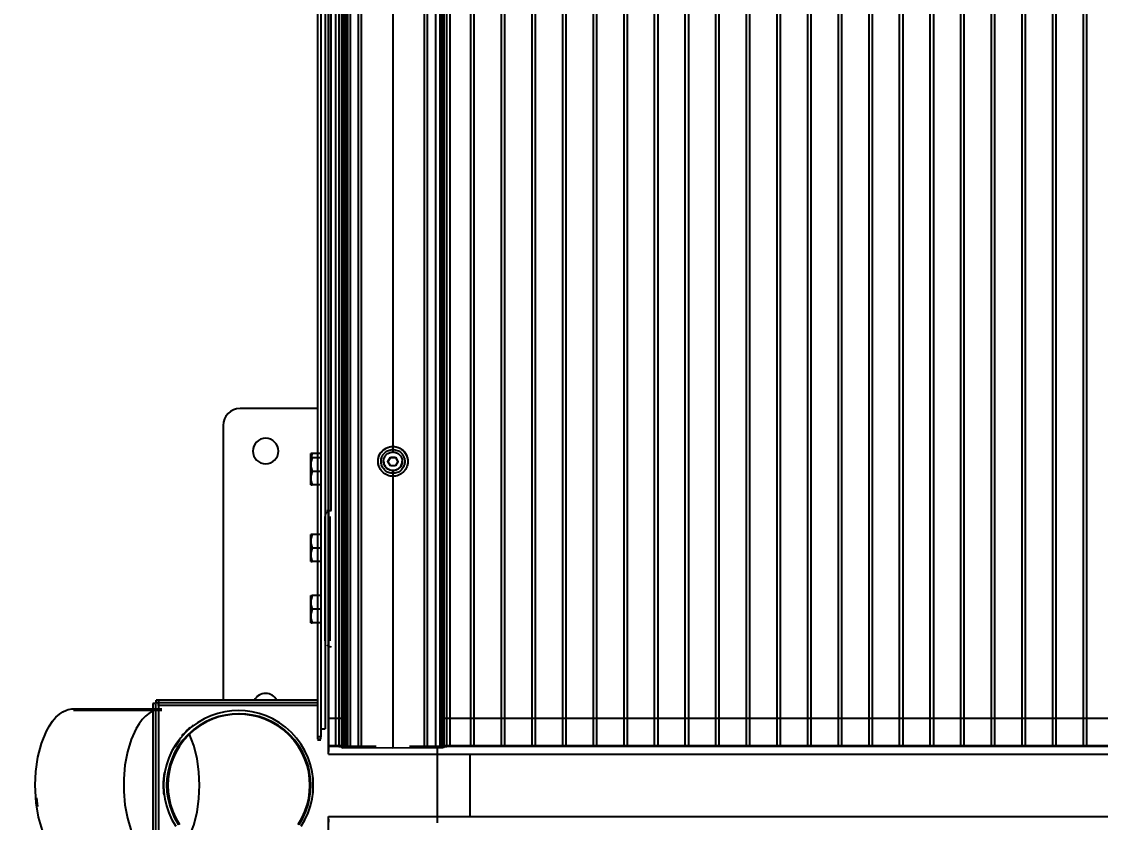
# Model space of a CAD drawing. Header units: millimetres. Extents: x 4625 to 14334, y 16216 to 31562.
# Drawn here: x 5780 to 6414, y 28708 to 29179 of the extents above; entities that cross this region are included whole.
import ezdxf

# ---------------------------------------------------------------- set-up
doc = ezdxf.new("R2010")
doc.units = ezdxf.units.MM
doc.header["$LTSCALE"] = 3
doc.layers.add('Default', color=7, linetype='Continuous')
doc.styles.get("Standard").update_dxf_attribs({"font": 'arial.ttf'})
doc.dimstyles.new('MATEUSZ', dxfattribs={"dimtxt": 35, "dimasz": 16, "dimexe": 0.18, "dimexo": 0.0625, "dimgap": 0.09, "dimtad": 0, "dimdec": 0, "dimdsep": 46, "dimtxsty": 'Standard', "dimblk": 'DOT', "dimcen": 0.09, "dimse1": 1, "dimse2": 1, "dimadec": 0, "dimazin": 0, "dimtfac": 1, "dimtdec": 0, "dimtofl": 0, "dimtmove": 0, "dimatfit": 3, "dimfxl": 1, "dimtolj": 1, "dimtzin": 0, "dimlwd": 9, "dimlwe": 9, "dimarcsym": 0})

# ---------------------------------------------------------------- blocks, each defined once
blk = doc.blocks.new('_Dot')
at = {"color": 0, "linetype": 'ByBlock', "lineweight": -2}
blk.add_line((-0.5, 0), (-1, 0), dxfattribs=at)
at = {"color": 0, "linetype": 'ByBlock', "const_width": 0.5}
blk.add_lwpolyline([(-0.25, 0, 1), (0.25, 0, 1)], format="xyb", close=True, dxfattribs=at)
blk = doc.blocks.new('*D31')
at = {"color": 0, "lineweight": 9, "transparency": 16777216}
for p, q in [((5803.89, 26303.39), (9576.19, 26303.39)), ((13713.73, 26303.39), (9941.43, 26303.39))]:
    blk.add_line(p, q, dxfattribs=at)
at = {"layer": 'Defpoints', "color": 0, "transparency": 16777216}
for p in [(5787.89, 28729.99), (13729.73, 28729.99), (13729.73, 26303.39)]:
    blk.add_point(p, dxfattribs=at)
at = {"color": 0, "lineweight": 9, "transparency": 16777216, "xscale": 16, "yscale": 16, "zscale": 16, "rotation": 180}
blk.add_blockref('_Dot', (5787.89, 26303.39), dxfattribs=at)
at = {"color": 0, "lineweight": 9, "transparency": 16777216, "xscale": 16, "yscale": 16, "zscale": 16}
blk.add_blockref('_Dot', (13729.73, 26303.39), dxfattribs=at)
at = {"color": 0, "transparency": 16777216, "insert": (9758.81, 26303.39), "char_height": 123, "attachment_point": 5}
blk.add_mtext('\\A1;7942', dxfattribs=at)

msp = doc.modelspace()

# ---------------------------------------------------------------- linework, layer by layer
at = {"layer": 'Default'}
for p, q in [((5960.31, 28753.18), (5960.31, 30572.74)), ((5960.31, 30572.6), (5960.31, 28753.04)), ((5964.31, 30572.74), (5964.31, 28753.18)), ((5964.64, 28753.04), (5964.64, 30572.6)), ((5966.64, 28752.59), (5966.64, 30572.14)), ((5968.14, 28752.16), (5968.14, 30571.71)), ((5968.26, 28752.45), (5968.26, 30572)), ((5968.95, 28752.09), (5968.95, 30571.64)), ((5969.89, 28752.45), (5969.89, 30572)), ((5969.89, 28752.25), (5969.89, 30571.8)), ((5970.39, 28752.48), (5970.39, 30572.04)), ((5970.64, 28752.45), (5970.64, 30572)), ((5971.64, 28752.45), (5971.64, 30572)), ((5973.14, 28752.34), (5973.14, 30571.9)), ((5977.89, 28752.17), (5977.89, 30571.72)), ((5979.64, 28752.17), (5979.64, 30571.73)), ((6016.64, 28752.17), (6016.64, 30571.73)), ((6018.39, 28752.17), (6018.39, 30571.72)), ((6023.14, 30571.9), (6023.14, 28752.34)), ((6025.64, 30572), (6025.64, 28752.45)), ((6026.39, 28752.45), (6026.39, 30572)), ((6026.39, 28752.25), (6026.39, 30571.8)), ((6027.33, 28752.09), (6027.33, 30571.64)), ((6028.03, 30572), (6028.03, 28752.45)), ((6028.14, 28752.16), (6028.14, 30571.71)), ((6029.64, 30572.14), (6029.64, 28752.59)), ((6031.64, 30572.6), (6031.64, 28753.04)), ((6043.97, 28753.18), (6043.97, 30572.74)), ((6045.97, 28753.18), (6045.97, 30572.74)), ((6061.97, 28753.18), (6061.97, 30572.74)), ((6063.97, 28753.18), (6063.97, 30572.74)), ((6079.97, 28753.18), (6079.97, 30572.74)), ((6081.97, 28753.18), (6081.97, 30572.74)), ((6097.97, 28753.18), (6097.97, 30572.74)), ((6099.97, 28753.18), (6099.97, 30572.74)), ((6115.97, 28753.18), (6115.97, 30572.74)), ((6117.97, 28753.18), (6117.97, 30572.74)), ((6133.97, 28753.18), (6133.97, 30572.74)), ((6135.97, 28753.18), (6135.97, 30572.74)), ((6151.97, 28753.18), (6151.97, 30572.74)), ((6153.97, 28753.18), (6153.97, 30572.74)), ((6169.97, 28753.18), (6169.97, 30572.74)), ((6171.97, 28753.18), (6171.97, 30572.74)), ((6187.97, 28753.18), (6187.97, 30572.74)), ((6189.97, 28753.18), (6189.97, 30572.74)), ((6205.97, 28753.18), (6205.97, 30572.74)), ((6207.97, 28753.18), (6207.97, 30572.74)), ((6223.97, 28753.18), (6223.97, 30572.74)), ((6225.97, 28753.18), (6225.97, 30572.74)), ((6241.97, 28753.18), (6241.97, 30572.74)), ((6243.97, 28753.18), (6243.97, 30572.74)), ((6259.97, 28753.18), (6259.97, 30572.74)), ((6261.97, 28753.18), (6261.97, 30572.74)), ((6277.97, 28753.18), (6277.97, 30572.74)), ((6279.97, 28753.18), (6279.97, 30572.74)), ((6295.97, 28753.18), (6295.97, 30572.74)), ((6297.97, 28753.18), (6297.97, 30572.74)), ((6313.97, 28753.18), (6313.97, 30572.74)), ((6315.97, 28753.18), (6315.97, 30572.74)), ((6331.97, 28753.18), (6331.97, 30572.74)), ((6333.97, 28753.18), (6333.97, 30572.74)), ((6349.97, 28753.18), (6349.97, 30572.74)), ((6351.97, 28753.18), (6351.97, 30572.74)), ((6367.97, 28753.18), (6367.97, 30572.74)), ((6369.97, 28753.18), (6369.97, 30572.74)), ((6385.97, 28753.18), (6385.97, 30572.74)), ((6387.97, 28753.18), (6387.97, 30572.74)), ((6403.97, 28753.18), (6403.97, 30572.74)), ((6405.97, 28753.18), (6405.97, 30572.74)), ((5953.81, 30565.02), (5953.81, 28758.43)), ((5955.81, 30565.02), (5955.81, 28758.43)), ((5958.31, 30547.66), (5958.31, 28763.27)), ((5961.81, 28891.49), (5961.81, 30451.49)), ((5998.14, 29252.92), (5998.14, 28925.96)), ((5953.81, 28951.49), (5908.31, 28951.49)), ((5898.31, 28941.49), (5898.31, 28779.99)), ((5956.31, 28925.09), (5950.62, 28925.09)), ((5956.31, 28922.58), (5950.62, 28922.58)), ((5995.25, 28920.39), (5996.7, 28922.89)), ((5996.7, 28922.89), (5999.58, 28922.89)), ((5999.58, 28922.89), (6001.03, 28920.39)), ((5956.31, 28914.58), (5950.62, 28914.58)), ((5996.7, 28917.9), (5995.25, 28920.39)), ((5999.58, 28917.9), (5996.7, 28917.9)), ((5998.14, 28914.99), (5998.14, 28751.89)), ((6001.03, 28920.39), (5999.58, 28917.9)), ((5956.31, 28906.58), (5950.62, 28906.58)), ((5958.31, 28814.99), (5958.31, 28887.99)), ((5961.31, 28814.99), (5961.31, 28887.99)), ((5956.31, 28877.49), (5950.62, 28877.49)), ((5956.31, 28869.49), (5950.62, 28869.49)), ((5956.31, 28861.49), (5950.62, 28861.49)), ((5956.31, 28841.49), (5950.62, 28841.49)), ((5956.31, 28833.49), (5950.62, 28833.49)), ((5956.31, 28825.49), (5950.62, 28825.49)), ((5810.39, 28774.99), (5862.35, 28774.99)), ((5857.09, 28778.14), (5857.09, 28681.85)), ((5858.59, 28778.14), (5857.09, 28778.14)), ((5858.59, 28778.14), (5858.59, 28681.85)), ((5858.94, 28778.49), (5858.94, 28779.99)), ((5953.81, 28779.99), (5858.94, 28779.99)), ((5953.81, 28778.49), (5858.94, 28778.49)), ((5953.81, 28776.99), (5860.35, 28776.99)), ((5860.35, 28776.99), (5860.35, 28682.99)), ((5810.39, 28774.19), (5862.35, 28774.19)), ((5960.31, 28748.39), (5960.31, 28769.34)), ((5960.31, 28769.34), (5960.31, 28765.61)), ((5968.95, 28769.34), (5960.31, 28769.34)), ((6804.61, 28769.34), (6027.33, 28769.34)), ((5960.31, 28765.61), (5960.31, 28753.04)), ((5955.81, 28758.43), (5953.81, 28758.43)), ((5953.81, 28757.06), (5955.81, 28757.06)), ((5955.81, 28756.57), (5953.81, 28756.57)), ((5960.31, 28753.2), (5960.31, 28751.9)), ((5968.95, 28753.2), (5960.31, 28753.2)), ((5960.31, 28753.04), (5988.31, 28753.04)), ((5960.31, 28751.74), (5960.31, 28749.85)), ((5966.64, 28752.59), (5964.64, 28753.04)), ((5968.26, 28752.45), (5966.64, 28752.59)), ((5968.14, 28752.52), (5968.14, 28752.16)), ((5969.89, 28752.25), (5969.89, 28752.45)), ((5973.14, 28752.34), (5970.64, 28752.45)), ((5975.64, 28752.45), (5973.14, 28752.34)), ((5977.89, 28752.45), (5977.89, 28752.17)), ((5979.64, 28752.17), (5979.64, 28752.52)), ((6007.97, 28753.04), (6823.97, 28753.04)), ((6016.64, 28752.17), (6016.64, 28752.52)), ((6018.39, 28752.45), (6018.39, 28752.17)), ((6023.14, 28752.34), (6020.64, 28752.45)), ((6025.64, 28752.45), (6023.14, 28752.34)), ((6024.17, 28752.05), (6024.17, 28707.95)), ((6804.61, 28753.2), (6026.03, 28753.2)), ((6026.39, 28752.25), (6026.39, 28752.45)), ((6029.64, 28752.59), (6028.03, 28752.45)), ((6028.14, 28752.52), (6028.14, 28752.16)), ((6031.64, 28753.04), (6029.64, 28752.59)), ((5960.31, 28748.39), (7557.31, 28748.39)), ((6043.31, 28748.39), (6043.31, 28711.59)), ((6043.32, 28748.39), (6043.32, 28711.59)), ((5960.31, 28711.59), (11960.31, 28711.59)), ((5960.31, 28690.64), (5960.31, 28711.59)), ((5960.31, 28710.14), (5960.31, 28708.24))]:
    msp.add_line(p, q, dxfattribs=at)
for points in [[(5989.9, 28917.53, 0), (5989.61, 28918.53, 0), (5989.44, 28919.53, 0), (5989.39, 28920.49, 0), (5989.45, 28921.46, 0), (5989.62, 28922.45, 0), (5989.92, 28923.45, 0), (5990.34, 28924.44, 0), (5990.9, 28925.38, 0), (5991.58, 28926.25, 0), (5992.37, 28927.04, 0), (5993.24, 28927.71, 0), (5994.19, 28928.26, 0), (5995.17, 28928.69, 0), (5996.18, 28928.98, 0), (5997.17, 28929.15, 0), (5998.14, 28929.21, 0)], [(5998.14, 28929.21, 0), (5999.12, 28929.15, 0), (6000.12, 28928.98, 0), (6001.13, 28928.68, 0), (6002.12, 28928.25, 0), (6003.07, 28927.69, 0), (6003.95, 28927, 0), (6004.74, 28926.21, 0), (6005.42, 28925.32, 0), (6005.97, 28924.37, 0), (6006.39, 28923.38, 0), (6006.68, 28922.37, 0), (6006.84, 28921.37, 0), (6006.89, 28920.4, 0), (6006.83, 28919.42, 0), (6006.64, 28918.42, 0), (6006.33, 28917.41, 0)], [(5949.91, 28921.09, 0), (5949.91, 28925.09, 0)], [(5950.62, 28925.09, 0), (5950.08, 28925.09, 0), (5949.91, 28925.09, 0)], [(5949.91, 28925.09, 0), (5949.91, 28925.09, 0), (5949.91, 28925.09, 0), (5949.91, 28925.09, 0), (5949.91, 28925.09, 0), (5949.91, 28925.09, 0), (5949.91, 28925.09, 0), (5949.91, 28925.09, 0), (5949.91, 28925.09, 0), (5949.91, 28925.09, 0), (5949.91, 28925.09, 0), (5949.91, 28925.09, 0), (5949.91, 28925.09, 0), (5949.92, 28925.09, 0), (5949.98, 28925.09, 0), (5950.2, 28925.09, 0), (5950.62, 28925.09, 0)], [(5950.62, 28925.09, 0), (5950.08, 28923.02, 0), (5949.95, 28922.05, 0), (5949.91, 28921.09, 0)], [(5949.91, 28918.58, 0), (5949.91, 28922.58, 0)], [(5949.91, 28922.58, 0), (5949.91, 28922.58, 0), (5949.91, 28922.58, 0), (5949.91, 28922.58, 0), (5949.91, 28922.58, 0), (5949.91, 28922.58, 0), (5949.91, 28922.58, 0), (5949.91, 28922.58, 0), (5949.91, 28922.58, 0), (5949.91, 28922.58, 0), (5949.91, 28922.58, 0), (5949.91, 28922.58, 0), (5949.91, 28922.58, 0), (5949.92, 28922.58, 0), (5949.98, 28922.58, 0), (5950.2, 28922.58, 0), (5950.62, 28922.58, 0)], [(5950.62, 28922.58, 0), (5950.08, 28920.51, 0), (5949.95, 28919.54, 0), (5949.91, 28918.58, 0)], [(5992.64, 28920.48, 0), (5992.67, 28921.01, 0), (5992.74, 28921.54, 0), (5992.88, 28922.07, 0), (5993.06, 28922.58, 0), (5993.3, 28923.08, 0), (5993.58, 28923.54, 0), (5993.9, 28923.97, 0), (5994.25, 28924.36, 0), (5994.64, 28924.71, 0), (5995.07, 28925.03, 0), (5995.54, 28925.31, 0), (5996.04, 28925.55, 0), (5996.55, 28925.73, 0), (5997.08, 28925.86, 0), (5997.62, 28925.94, 0), (5998.14, 28925.96, 0)], [(5992.64, 28920.62, 0), (5992.67, 28920.1, 0), (5992.74, 28919.57, 0), (5992.88, 28919.04, 0), (5993.06, 28918.52, 0), (5993.3, 28918.03, 0), (5993.58, 28917.56, 0), (5993.9, 28917.13, 0), (5994.25, 28916.74, 0), (5994.64, 28916.39, 0), (5995.07, 28916.07, 0), (5995.54, 28915.79, 0), (5996.04, 28915.55, 0), (5996.55, 28915.37, 0), (5997.08, 28915.23, 0), (5997.62, 28915.16, 0), (5998.14, 28915.13, 0), (5998.67, 28915.16, 0), (5999.2, 28915.23, 0), (5999.73, 28915.37, 0), (6000.25, 28915.55, 0), (6000.74, 28915.79, 0), (6001.21, 28916.07, 0), (6001.64, 28916.39, 0), (6002.03, 28916.74, 0), (6002.38, 28917.13, 0), (6002.7, 28917.56, 0), (6002.99, 28918.03, 0), (6003.22, 28918.52, 0), (6003.41, 28919.04, 0), (6003.54, 28919.57, 0), (6003.61, 28920.1, 0), (6003.64, 28920.62, 0)], [(5995.25, 28920.22, 0), (5996.7, 28922.71, 0)], [(5996.7, 28922.71, 0), (5999.58, 28922.71, 0)], [(5998.14, 28925.96, 0), (5998.67, 28925.94, 0), (5999.2, 28925.86, 0), (5999.73, 28925.73, 0), (6000.25, 28925.55, 0), (6000.74, 28925.31, 0), (6001.21, 28925.03, 0), (6001.64, 28924.71, 0), (6002.03, 28924.36, 0), (6002.38, 28923.97, 0), (6002.7, 28923.54, 0), (6002.99, 28923.08, 0), (6003.22, 28922.58, 0), (6003.41, 28922.07, 0), (6003.54, 28921.54, 0), (6003.61, 28921.01, 0), (6003.64, 28920.48, 0)], [(5999.58, 28922.71, 0), (6001.03, 28920.22, 0)], [(5949.91, 28910.58, 0), (5949.91, 28918.58, 0)], [(5949.91, 28918.58, 0), (5949.95, 28917.62, 0), (5950.08, 28916.65, 0), (5950.62, 28914.58, 0)], [(5950.62, 28914.58, 0), (5950.08, 28912.51, 0), (5949.95, 28911.54, 0), (5949.91, 28910.58, 0)], [(5998.14, 28914.99, 0), (5997.62, 28915.02, 0), (5997.08, 28915.1, 0), (5996.55, 28915.23, 0), (5996.04, 28915.41, 0), (5995.54, 28915.65, 0), (5995.07, 28915.93, 0), (5994.64, 28916.25, 0), (5994.25, 28916.6, 0), (5993.9, 28916.99, 0), (5993.58, 28917.42, 0), (5993.3, 28917.89, 0), (5993.06, 28918.38, 0), (5992.88, 28918.9, 0), (5992.74, 28919.43, 0), (5992.67, 28919.96, 0), (5992.64, 28920.48, 0)], [(5996.7, 28917.72, 0), (5995.25, 28920.22, 0)], [(5999.58, 28917.72, 0), (5996.7, 28917.72, 0)], [(6003.64, 28920.48, 0), (6003.61, 28919.96, 0), (6003.54, 28919.43, 0), (6003.41, 28918.9, 0), (6003.22, 28918.38, 0), (6002.99, 28917.89, 0), (6002.7, 28917.42, 0), (6002.38, 28916.99, 0), (6002.03, 28916.6, 0), (6001.64, 28916.25, 0), (6001.21, 28915.93, 0), (6000.74, 28915.65, 0), (6000.25, 28915.41, 0), (5999.73, 28915.23, 0), (5999.2, 28915.1, 0), (5998.67, 28915.02, 0), (5998.14, 28914.99, 0)], [(6001.03, 28920.22, 0), (5999.58, 28917.72, 0)], [(5949.91, 28910.58, 0), (5949.95, 28909.62, 0), (5950.08, 28908.65, 0), (5950.62, 28906.58, 0)], [(5949.91, 28906.58, 0), (5949.91, 28906.58, 0), (5949.91, 28906.58, 0), (5949.91, 28906.58, 0), (5949.91, 28906.58, 0), (5949.91, 28906.58, 0), (5949.91, 28906.58, 0), (5949.91, 28906.58, 0), (5949.91, 28906.58, 0), (5949.91, 28906.58, 0), (5949.91, 28906.58, 0), (5949.91, 28906.58, 0), (5949.91, 28906.58, 0), (5949.91, 28906.59, 0), (5949.91, 28906.61, 0), (5949.91, 28906.69, 0), (5949.91, 28907.04, 0), (5949.91, 28910.58, 0)], [(5950.62, 28906.58, 0), (5950.08, 28906.58, 0), (5949.95, 28906.58, 0), (5949.92, 28906.58, 0), (5949.91, 28906.58, 0), (5949.91, 28906.58, 0), (5949.91, 28906.58, 0), (5949.91, 28906.58, 0), (5949.91, 28906.58, 0), (5949.91, 28906.58, 0), (5949.91, 28906.58, 0), (5949.91, 28906.58, 0), (5949.91, 28906.58, 0), (5949.91, 28906.58, 0), (5949.91, 28906.58, 0), (5949.91, 28906.58, 0), (5949.91, 28906.58, 0), (5949.91, 28906.58, 0), (5949.91, 28906.58, 0)], [(5949.91, 28906.58, 0), (5949.91, 28906.58, 0), (5949.91, 28906.58, 0), (5949.91, 28906.58, 0), (5949.91, 28906.58, 0), (5949.91, 28906.58, 0), (5949.91, 28906.58, 0), (5949.91, 28906.58, 0), (5949.91, 28906.58, 0), (5949.91, 28906.58, 0), (5949.91, 28906.58, 0), (5949.91, 28906.58, 0), (5949.91, 28906.58, 0), (5949.92, 28906.58, 0), (5949.98, 28906.58, 0), (5950.2, 28906.58, 0), (5950.62, 28906.58, 0)], [(5959.33, 28891.49, 0), (5961.81, 28891.49, 0)], [(5961.45, 28891.49, 0), (5961.81, 28891.49, 0)], [(5950.62, 28877.49, 0), (5950.08, 28875.42, 0), (5949.95, 28874.45, 0), (5949.91, 28873.49, 0)], [(5949.91, 28877.49, 0), (5949.91, 28877.49, 0), (5949.91, 28877.49, 0), (5949.91, 28877.49, 0), (5949.91, 28877.49, 0), (5949.91, 28877.49, 0), (5949.91, 28877.49, 0), (5949.91, 28877.49, 0), (5949.91, 28877.49, 0), (5949.91, 28877.49, 0), (5949.91, 28877.49, 0), (5949.91, 28877.49, 0), (5949.91, 28877.49, 0), (5949.92, 28877.49, 0), (5949.98, 28877.49, 0), (5950.2, 28877.49, 0), (5950.62, 28877.49, 0)], [(5950.62, 28877.49, 0), (5950.08, 28877.49, 0), (5949.91, 28877.49, 0)], [(5949.91, 28873.49, 0), (5949.91, 28877.49, 0)], [(5949.91, 28873.49, 0), (5949.95, 28872.53, 0), (5950.08, 28871.57, 0), (5950.62, 28869.49, 0)], [(5949.91, 28865.49, 0), (5949.91, 28873.49, 0)], [(5950.62, 28869.49, 0), (5950.08, 28867.42, 0), (5949.95, 28866.45, 0), (5949.91, 28865.49, 0)], [(5949.91, 28865.49, 0), (5949.95, 28864.53, 0), (5950.08, 28863.57, 0), (5950.62, 28861.49, 0)], [(5949.91, 28861.49, 0), (5949.91, 28861.49, 0), (5949.91, 28861.49, 0), (5949.91, 28861.49, 0), (5949.91, 28861.49, 0), (5949.91, 28861.49, 0), (5949.91, 28861.49, 0), (5949.91, 28861.49, 0), (5949.91, 28861.49, 0), (5949.91, 28861.49, 0), (5949.91, 28861.49, 0), (5949.91, 28861.5, 0), (5949.91, 28861.5, 0), (5949.91, 28861.52, 0), (5949.91, 28861.61, 0), (5949.91, 28861.95, 0), (5949.91, 28865.49, 0)], [(5950.62, 28861.49, 0), (5950.08, 28861.49, 0), (5949.95, 28861.49, 0), (5949.92, 28861.49, 0), (5949.91, 28861.49, 0), (5949.91, 28861.49, 0), (5949.91, 28861.49, 0), (5949.91, 28861.49, 0), (5949.91, 28861.49, 0), (5949.91, 28861.49, 0), (5949.91, 28861.49, 0), (5949.91, 28861.49, 0), (5949.91, 28861.49, 0), (5949.91, 28861.49, 0), (5949.91, 28861.49, 0), (5949.91, 28861.49, 0), (5949.91, 28861.49, 0), (5949.91, 28861.49, 0), (5949.91, 28861.49, 0)], [(5949.91, 28861.49, 0), (5949.91, 28861.49, 0), (5949.91, 28861.49, 0), (5949.91, 28861.49, 0), (5949.91, 28861.49, 0), (5949.91, 28861.49, 0), (5949.91, 28861.49, 0), (5949.91, 28861.49, 0), (5949.91, 28861.49, 0), (5949.91, 28861.49, 0), (5949.91, 28861.49, 0), (5949.91, 28861.49, 0), (5949.91, 28861.49, 0), (5949.92, 28861.49, 0), (5949.98, 28861.49, 0), (5950.2, 28861.49, 0), (5950.62, 28861.49, 0)], [(5949.91, 28841.49, 0), (5949.91, 28841.49, 0), (5949.91, 28841.49, 0), (5949.91, 28841.49, 0), (5949.91, 28841.49, 0), (5949.91, 28841.49, 0), (5949.91, 28841.49, 0), (5949.91, 28841.49, 0), (5949.91, 28841.49, 0), (5949.91, 28841.49, 0), (5949.91, 28841.49, 0), (5949.91, 28841.49, 0), (5949.91, 28841.49, 0), (5949.92, 28841.49, 0), (5949.98, 28841.49, 0), (5950.2, 28841.49, 0), (5950.62, 28841.49, 0)], [(5949.91, 28837.49, 0), (5949.91, 28841.49, 0)], [(5950.62, 28841.49, 0), (5950.08, 28839.42, 0), (5949.95, 28838.45, 0), (5949.91, 28837.49, 0)], [(5949.91, 28841.49, 0), (5949.91, 28841.49, 0), (5949.91, 28841.49, 0), (5949.91, 28841.49, 0), (5949.91, 28841.49, 0), (5949.91, 28841.49, 0), (5949.91, 28841.49, 0), (5949.91, 28841.49, 0), (5949.91, 28841.49, 0), (5949.91, 28841.49, 0), (5949.91, 28841.49, 0), (5949.91, 28841.49, 0), (5949.91, 28841.49, 0), (5949.91, 28841.49, 0), (5949.91, 28841.47, 0), (5949.91, 28841.38, 0), (5949.91, 28841.04, 0), (5949.91, 28837.49, 0)], [(5949.91, 28837.49, 0), (5949.95, 28836.53, 0), (5950.08, 28835.57, 0), (5950.62, 28833.49, 0)], [(5949.91, 28829.49, 0), (5949.91, 28837.49, 0)], [(5950.62, 28833.49, 0), (5950.08, 28831.42, 0), (5949.95, 28830.45, 0), (5949.91, 28829.49, 0)], [(5949.91, 28829.49, 0), (5949.95, 28828.53, 0), (5950.08, 28827.57, 0), (5950.62, 28825.49, 0)], [(5949.91, 28825.49, 0), (5949.91, 28825.49, 0), (5949.91, 28825.49, 0), (5949.91, 28825.49, 0), (5949.91, 28825.49, 0), (5949.91, 28825.49, 0), (5949.91, 28825.49, 0), (5949.91, 28825.49, 0), (5949.91, 28825.49, 0), (5949.91, 28825.49, 0), (5949.91, 28825.49, 0), (5949.91, 28825.49, 0), (5949.91, 28825.5, 0), (5949.91, 28825.5, 0), (5949.91, 28825.52, 0), (5949.91, 28825.61, 0), (5949.91, 28825.95, 0), (5949.91, 28829.49, 0)], [(5949.91, 28825.49, 0), (5949.91, 28825.49, 0), (5949.91, 28825.49, 0), (5949.91, 28825.49, 0), (5949.91, 28825.49, 0), (5949.91, 28825.49, 0), (5949.91, 28825.49, 0), (5949.91, 28825.49, 0), (5949.91, 28825.49, 0), (5949.91, 28825.49, 0), (5949.91, 28825.49, 0), (5949.91, 28825.49, 0), (5949.91, 28825.49, 0), (5949.92, 28825.49, 0), (5949.98, 28825.49, 0), (5950.2, 28825.49, 0), (5950.62, 28825.49, 0)], [(5950.62, 28825.49, 0), (5950.08, 28825.49, 0), (5949.95, 28825.49, 0), (5949.92, 28825.49, 0), (5949.91, 28825.49, 0), (5949.91, 28825.49, 0), (5949.91, 28825.49, 0), (5949.91, 28825.49, 0), (5949.91, 28825.49, 0), (5949.91, 28825.49, 0), (5949.91, 28825.49, 0), (5949.91, 28825.49, 0), (5949.91, 28825.49, 0), (5949.91, 28825.49, 0), (5949.91, 28825.49, 0), (5949.91, 28825.49, 0), (5949.91, 28825.49, 0), (5949.91, 28825.49, 0), (5949.91, 28825.49, 0)], [(5787.89, 28729.99, 0), (5788.27, 28738.18, 0), (5789.47, 28746.56, 0), (5791.56, 28754.62, 0), (5794.48, 28761.81, 0), (5796.21, 28764.93, 0), (5798.08, 28767.66, 0), (5800.06, 28769.97, 0), (5802.11, 28771.83, 0), (5804.2, 28773.26, 0), (5806.3, 28774.24, 0), (5807.34, 28774.58, 0), (5808.37, 28774.81, 0), (5809.39, 28774.95, 0), (5810.39, 28774.99, 0)], [(5860.34, 28779.99, 0), (5860.34, 28779.99, 0), (5860.34, 28779.99, 0), (5860.34, 28779.99, 0), (5860.34, 28779.99, 0), (5860.34, 28779.99, 0), (5860.34, 28779.99, 0), (5860.34, 28779.99, 0), (5860.34, 28779.99, 0), (5860.34, 28779.99, 0), (5860.34, 28779.99, 0), (5860.34, 28779.99, 0), (5860.34, 28779.99, 0), (5860.35, 28779.98, 0), (5860.35, 28779.95, 0), (5860.35, 28779.78, 0), (5860.35, 28779.15, 0), (5860.36, 28776.99, 0)], [(5860.35, 28776.99, 0), (5860.35, 28778.05, 0), (5860.35, 28778.38, 0), (5860.35, 28778.47, 0), (5860.34, 28778.49, 0), (5860.34, 28778.49, 0), (5860.34, 28778.49, 0), (5860.34, 28778.49, 0), (5860.34, 28778.49, 0), (5860.34, 28778.49, 0), (5860.34, 28778.49, 0), (5860.34, 28778.49, 0), (5860.34, 28778.49, 0), (5860.34, 28778.49, 0), (5860.34, 28778.49, 0), (5860.34, 28778.49, 0), (5860.34, 28778.49, 0), (5860.34, 28778.49, 0), (5860.34, 28778.49, 0)], [(5858.59, 28774.36, 0), (5856.62, 28773.51, 0), (5854.64, 28772.27, 0), (5852.69, 28770.64, 0), (5850.8, 28768.61, 0), (5848.99, 28766.2, 0), (5847.29, 28763.43, 0), (5844.34, 28756.96, 0), (5842.1, 28749.58, 0), (5840.63, 28741.74, 0), (5839.94, 28733.89, 0), (5839.93, 28726.28, 0), (5840.61, 28718.43, 0), (5842.05, 28710.58, 0), (5844.28, 28703.19, 0), (5847.22, 28696.69, 0), (5848.91, 28693.91, 0), (5850.71, 28691.48, 0), (5852.6, 28689.44, 0), (5854.55, 28687.79, 0), (5856.52, 28686.53, 0), (5858.5, 28685.66, 0), (5860.45, 28685.16, 0), (5862.35, 28684.99, 0)], [(5951.36, 28729.99, 0), (5951.18, 28733.95, 0), (5950.62, 28738, 0), (5949.66, 28742.1, 0), (5948.27, 28746.19, 0), (5946.44, 28750.2, 0), (5944.19, 28754.07, 0), (5941.52, 28757.73, 0), (5938.47, 28761.11, 0), (5935.09, 28764.15, 0), (5931.44, 28766.82, 0), (5927.57, 28769.08, 0), (5923.55, 28770.9, 0), (5919.47, 28772.3, 0), (5915.37, 28773.26, 0), (5911.31, 28773.82, 0), (5907.36, 28773.99, 0), (5903.41, 28773.82, 0), (5899.35, 28773.26, 0), (5895.25, 28772.3, 0), (5891.16, 28770.9, 0), (5887.15, 28769.08, 0), (5883.28, 28766.82, 0), (5879.63, 28764.15, 0), (5876.25, 28761.11, 0), (5873.2, 28757.73, 0), (5870.53, 28754.07, 0), (5868.28, 28750.2, 0), (5866.45, 28746.19, 0), (5865.06, 28742.1, 0), (5864.09, 28738, 0), (5863.54, 28733.95, 0), (5863.36, 28729.99, 0)], [(5865.35, 28729.99, 0), (5865.52, 28733.77, 0), (5866.05, 28737.64, 0), (5866.97, 28741.55, 0), (5868.3, 28745.45, 0), (5870.04, 28749.28, 0), (5872.2, 28752.98, 0), (5874.74, 28756.47, 0), (5877.65, 28759.69, 0), (5880.88, 28762.6, 0), (5884.37, 28765.15, 0), (5888.06, 28767.3, 0), (5891.89, 28769.04, 0), (5895.79, 28770.37, 0), (5899.71, 28771.29, 0), (5903.58, 28771.82, 0), (5907.35, 28771.99, 0), (5911.12, 28771.82, 0), (5914.99, 28771.29, 0), (5918.91, 28770.37, 0), (5922.81, 28769.04, 0), (5926.64, 28767.3, 0), (5930.33, 28765.15, 0), (5933.82, 28762.6, 0), (5937.05, 28759.69, 0), (5939.96, 28756.47, 0), (5942.5, 28752.98, 0), (5944.66, 28749.28, 0), (5946.4, 28745.45, 0), (5947.73, 28741.55, 0), (5948.65, 28737.64, 0), (5949.18, 28733.77, 0), (5949.35, 28729.99, 0)], [(5949.36, 28729.99, 0), (5949.19, 28733.77, 0), (5948.66, 28737.64, 0), (5947.74, 28741.55, 0), (5946.41, 28745.45, 0), (5944.67, 28749.28, 0), (5942.51, 28752.98, 0), (5939.97, 28756.47, 0), (5937.06, 28759.69, 0), (5933.83, 28762.6, 0), (5930.34, 28765.15, 0), (5926.65, 28767.3, 0), (5922.82, 28769.04, 0), (5918.92, 28770.37, 0), (5915, 28771.29, 0), (5911.13, 28771.82, 0), (5907.36, 28771.99, 0), (5903.59, 28771.82, 0), (5899.72, 28771.29, 0), (5895.8, 28770.37, 0), (5891.9, 28769.04, 0), (5888.07, 28767.3, 0), (5884.38, 28765.15, 0), (5880.89, 28762.6, 0), (5877.66, 28759.69, 0), (5874.75, 28756.47, 0), (5872.21, 28752.98, 0), (5870.05, 28749.28, 0), (5868.31, 28745.45, 0), (5866.98, 28741.55, 0), (5866.06, 28737.64, 0), (5865.53, 28733.77, 0), (5865.36, 28729.99, 0)], [(5865.36, 28729.99, 0), (5865.53, 28733.77, 0), (5866.06, 28737.64, 0), (5866.98, 28741.55, 0), (5868.31, 28745.45, 0), (5870.05, 28749.28, 0), (5872.21, 28752.98, 0), (5874.75, 28756.47, 0), (5877.66, 28759.69, 0), (5880.89, 28762.6, 0), (5884.38, 28765.15, 0), (5888.07, 28767.3, 0), (5891.9, 28769.04, 0), (5895.8, 28770.37, 0), (5899.72, 28771.29, 0), (5903.59, 28771.82, 0), (5907.36, 28771.99, 0), (5911.13, 28771.82, 0), (5915, 28771.29, 0), (5918.92, 28770.37, 0), (5922.82, 28769.04, 0), (5926.65, 28767.3, 0), (5930.34, 28765.15, 0), (5933.83, 28762.6, 0), (5937.06, 28759.69, 0), (5939.97, 28756.47, 0), (5942.51, 28752.98, 0), (5944.67, 28749.28, 0), (5946.41, 28745.45, 0), (5947.74, 28741.55, 0), (5948.66, 28737.64, 0), (5949.19, 28733.77, 0), (5949.36, 28729.99, 0)], [(5949.88, 28729.99, 0), (5949.71, 28733.77, 0), (5949.18, 28737.64, 0), (5948.26, 28741.55, 0), (5946.93, 28745.45, 0), (5945.19, 28749.28, 0), (5943.04, 28752.98, 0), (5940.49, 28756.47, 0), (5937.58, 28759.69, 0), (5934.35, 28762.6, 0), (5930.87, 28765.15, 0), (5927.17, 28767.3, 0), (5923.34, 28769.04, 0), (5919.44, 28770.37, 0), (5915.52, 28771.29, 0), (5911.66, 28771.82, 0), (5907.88, 28771.99, 0), (5904.11, 28771.82, 0), (5900.24, 28771.29, 0), (5896.33, 28770.37, 0), (5892.42, 28769.04, 0), (5888.59, 28767.3, 0), (5884.9, 28765.15, 0), (5881.41, 28762.6, 0), (5878.18, 28759.69, 0), (5875.28, 28756.47, 0), (5872.73, 28752.98, 0), (5870.58, 28749.28, 0), (5868.83, 28745.45, 0), (5867.5, 28741.55, 0), (5866.58, 28737.64, 0), (5866.05, 28733.77, 0), (5865.88, 28729.99, 0)], [(5955.81, 28763.1, 0), (5955.81, 28763.1, 0), (5955.81, 28763.1, 0), (5955.81, 28763.11, 0), (5955.81, 28763.11, 0), (5955.81, 28763.11, 0), (5955.81, 28763.11, 0), (5955.82, 28763.12, 0), (5955.82, 28763.12, 0), (5955.84, 28763.13, 0), (5955.86, 28763.14, 0), (5955.92, 28763.15, 0), (5956.12, 28763.18, 0), (5958.31, 28763.27, 0)], [(5870.17, 28752.65, 0), (5873, 28756.81, 0)], [(5884.45, 28729.99, 0), (5884.11, 28737.77, 0), (5883, 28745.74, 0), (5881.08, 28753.45, 0), (5878.39, 28760.41, 0)], [(5953.81, 28758.43, 0), (5953.81, 28757.06, 0)], [(5955.81, 28757.06, 0), (5955.81, 28758.43, 0)], [(5968.14, 28752.16, 0), (5968.14, 28752.16, 0), (5968.14, 28752.15, 0), (5968.14, 28752.15, 0), (5968.14, 28752.15, 0), (5968.14, 28752.15, 0), (5968.14, 28752.15, 0), (5968.14, 28752.15, 0), (5968.15, 28752.15, 0), (5968.15, 28752.15, 0), (5968.16, 28752.14, 0), (5968.18, 28752.14, 0), (5968.24, 28752.13, 0), (5968.95, 28752.09, 0)], [(5998.14, 28751.89, 0), (5968.95, 28752.09, 0)], [(6027.33, 28752.09, 0), (5998.14, 28751.89, 0)], [(6028.14, 28752.16, 0), (6028.14, 28752.16, 0), (6028.14, 28752.15, 0), (6028.14, 28752.15, 0), (6028.14, 28752.15, 0), (6028.14, 28752.15, 0), (6028.14, 28752.15, 0), (6028.14, 28752.15, 0), (6028.14, 28752.15, 0), (6028.13, 28752.15, 0), (6028.12, 28752.14, 0), (6028.1, 28752.14, 0), (6028.04, 28752.13, 0), (6027.33, 28752.09, 0)], [(5810.39, 28684.99, 0), (5809.39, 28685.04, 0), (5808.37, 28685.18, 0), (5807.34, 28685.41, 0), (5805.25, 28686.18, 0), (5803.15, 28687.39, 0), (5801.07, 28689.03, 0), (5799.06, 28691.12, 0), (5797.13, 28693.64, 0), (5795.32, 28696.57, 0), (5792.21, 28703.47, 0), (5789.91, 28711.36, 0), (5788.48, 28719.71, 0), (5787.89, 28729.99, 0)], [(5863.36, 28729.99, 0), (5863.54, 28726.04, 0), (5864.09, 28721.99, 0), (5865.06, 28717.89, 0), (5866.45, 28713.8, 0), (5868.28, 28709.78, 0), (5870.53, 28705.92, 0)], [(5872.2, 28707.01, 0), (5870.04, 28710.7, 0), (5868.3, 28714.53, 0), (5866.97, 28718.44, 0), (5866.05, 28722.35, 0), (5865.52, 28726.22, 0), (5865.35, 28729.99, 0)], [(5865.36, 28729.99, 0), (5865.53, 28726.22, 0), (5866.06, 28722.35, 0), (5866.98, 28718.44, 0), (5868.31, 28714.53, 0), (5870.05, 28710.7, 0), (5872.21, 28707.01, 0)], [(5872.21, 28707.01, 0), (5870.05, 28710.7, 0), (5868.31, 28714.53, 0), (5866.98, 28718.44, 0), (5866.06, 28722.35, 0), (5865.53, 28726.22, 0), (5865.36, 28729.99, 0)], [(5865.88, 28729.99, 0), (5866.05, 28726.22, 0), (5866.58, 28722.35, 0), (5867.5, 28718.44, 0), (5868.83, 28714.53, 0), (5870.58, 28710.7, 0), (5872.73, 28707.01, 0)], [(5878.39, 28699.58, 0), (5881.08, 28706.54, 0), (5883, 28714.25, 0), (5884.11, 28722.21, 0), (5884.45, 28729.99, 0)], [(5949.35, 28729.99, 0), (5949.18, 28726.22, 0), (5948.65, 28722.35, 0), (5947.73, 28718.44, 0), (5946.4, 28714.53, 0), (5944.66, 28710.7, 0), (5942.5, 28707.01, 0)], [(5942.51, 28707.01, 0), (5944.67, 28710.7, 0), (5946.41, 28714.53, 0), (5947.74, 28718.44, 0), (5948.66, 28722.35, 0), (5949.19, 28726.22, 0), (5949.36, 28729.99, 0)], [(5949.36, 28729.99, 0), (5949.19, 28726.22, 0), (5948.66, 28722.35, 0), (5947.74, 28718.44, 0), (5946.41, 28714.53, 0), (5944.67, 28710.7, 0), (5942.51, 28707.01, 0)], [(5943.04, 28707.01, 0), (5945.19, 28710.7, 0), (5946.93, 28714.53, 0), (5948.26, 28718.44, 0), (5949.18, 28722.35, 0), (5949.71, 28726.22, 0), (5949.88, 28729.99, 0)], [(5944.19, 28705.92, 0), (5946.44, 28709.78, 0), (5948.27, 28713.8, 0), (5949.66, 28717.89, 0), (5950.62, 28721.99, 0), (5951.18, 28726.04, 0), (5951.36, 28729.99, 0)], [(5788.6, 28722.6, 0), (5789.19, 28717.5, 0)]]:
    msp.add_polyline3d(points, dxfattribs=at)
for points in [[(5998.14, 28929.12, 0), (5998.93, 28929.09, 0), (5999.73, 28928.98, 0), (6000.55, 28928.79, 0), (6001.36, 28928.51, 0), (6002.16, 28928.15, 0), (6002.93, 28927.7, 0), (6003.66, 28927.17, 0), (6004.33, 28926.57, 0), (6004.93, 28925.9, 0), (6005.46, 28925.17, 0), (6005.91, 28924.4, 0), (6006.28, 28923.61, 0), (6006.55, 28922.8, 0), (6006.74, 28921.98, 0), (6006.86, 28921.18, 0), (6006.89, 28920.39, 0), (6006.86, 28919.61, 0), (6006.74, 28918.81, 0), (6006.55, 28917.99, 0), (6006.28, 28917.18, 0), (6005.91, 28916.38, 0), (6005.46, 28915.62, 0), (6004.93, 28914.89, 0), (6004.33, 28914.22, 0), (6003.66, 28913.62, 0), (6002.93, 28913.09, 0), (6002.16, 28912.64, 0), (6001.36, 28912.28, 0), (6000.55, 28912, 0), (5999.73, 28911.81, 0), (5998.93, 28911.7, 0), (5998.14, 28911.67, 0), (5997.35, 28911.7, 0), (5996.55, 28911.81, 0), (5995.73, 28912, 0), (5994.92, 28912.28, 0), (5994.12, 28912.64, 0), (5993.35, 28913.09, 0), (5992.63, 28913.62, 0), (5991.95, 28914.22, 0), (5991.35, 28914.89, 0), (5990.82, 28915.62, 0), (5990.37, 28916.38, 0), (5990.01, 28917.18, 0), (5989.73, 28917.99, 0), (5989.54, 28918.81, 0), (5989.43, 28919.61, 0), (5989.39, 28920.39, 0), (5989.43, 28921.18, 0), (5989.54, 28921.98, 0), (5989.73, 28922.8, 0), (5990.01, 28923.61, 0), (5990.37, 28924.4, 0), (5990.82, 28925.17, 0), (5991.35, 28925.9, 0), (5991.95, 28926.57, 0), (5992.63, 28927.17, 0), (5993.35, 28927.7, 0), (5994.12, 28928.15, 0), (5994.92, 28928.51, 0), (5995.73, 28928.79, 0), (5996.55, 28928.98, 0), (5997.35, 28929.09, 0)], [(5998.14, 28927.38, 0), (5998.77, 28927.35, 0), (5999.41, 28927.26, 0), (6000.07, 28927.11, 0), (6000.72, 28926.89, 0), (6001.36, 28926.6, 0), (6001.97, 28926.24, 0), (6002.55, 28925.82, 0), (6003.09, 28925.33, 0), (6003.58, 28924.8, 0), (6004, 28924.22, 0), (6004.36, 28923.6, 0), (6004.65, 28922.96, 0), (6004.87, 28922.32, 0), (6005.02, 28921.66, 0), (6005.11, 28921.02, 0), (6005.14, 28920.39, 0), (6005.11, 28919.77, 0), (6005.02, 28919.12, 0), (6004.87, 28918.47, 0), (6004.65, 28917.82, 0), (6004.36, 28917.19, 0), (6004, 28916.57, 0), (6003.58, 28915.99, 0), (6003.09, 28915.46, 0), (6002.55, 28914.97, 0), (6001.97, 28914.55, 0), (6001.36, 28914.19, 0), (6000.72, 28913.9, 0), (6000.07, 28913.68, 0), (5999.41, 28913.53, 0), (5998.77, 28913.44, 0), (5998.14, 28913.41, 0), (5997.51, 28913.44, 0), (5996.87, 28913.53, 0), (5996.21, 28913.68, 0), (5995.56, 28913.9, 0), (5994.93, 28914.19, 0), (5994.31, 28914.55, 0), (5993.73, 28914.97, 0), (5993.19, 28915.46, 0), (5992.71, 28915.99, 0), (5992.28, 28916.57, 0), (5991.92, 28917.19, 0), (5991.63, 28917.82, 0), (5991.41, 28918.47, 0), (5991.26, 28919.12, 0), (5991.17, 28919.77, 0), (5991.14, 28920.39, 0), (5991.17, 28921.02, 0), (5991.26, 28921.66, 0), (5991.41, 28922.32, 0), (5991.63, 28922.96, 0), (5991.92, 28923.6, 0), (5992.28, 28924.22, 0), (5992.71, 28924.8, 0), (5993.19, 28925.33, 0), (5993.73, 28925.82, 0), (5994.31, 28926.24, 0), (5994.93, 28926.6, 0), (5995.56, 28926.89, 0), (5996.21, 28927.11, 0), (5996.87, 28927.26, 0), (5997.51, 28927.35, 0)]]:
    msp.add_polyline3d(points, close=True, dxfattribs=at)
for centre, radius, start, end in [((5908.31, 28941.49), 10, 90, 180), ((5923.31, 28926.49), 7.5, 90, 270), ((5923.31, 28926.49), 7.5, 270, 90), ((5961.81, 28887.99), 3.5, 135, 180), ((5961.81, 28887.99), 3.5, 90, 135), ((5961.81, 28814.99), 3.5, 225, 270), ((5923.31, 28776.49), 7.5, 90, 152.18186), ((5923.31, 28776.49), 7.5, 27.81814, 90), ((5907.35, 28729.99), 44.2, 126.90675, 139.02072), ((5907.35, 28729.99), 44.2, 170.23563, 180), ((5907.35, 28729.99), 44.2, 180, 187.61679)]:
    msp.add_arc(centre, radius, start, end, dxfattribs=at)

# ---------------------------------------------------------------- dimensions: what is measured, and where the dimension line sits
dim = msp.add_linear_dim(base=(13729.73, 26303.39), p1=(5787.89, 28729.99), p2=(13729.73, 28729.99), dimstyle='MATEUSZ', override={"dimtxt": 123})
dim.commit()
dim.dimension.update_dxf_attribs({"geometry": '*D31', "text_midpoint": (9758.81, 26303.39)})

doc.saveas('drawing.dxf')
